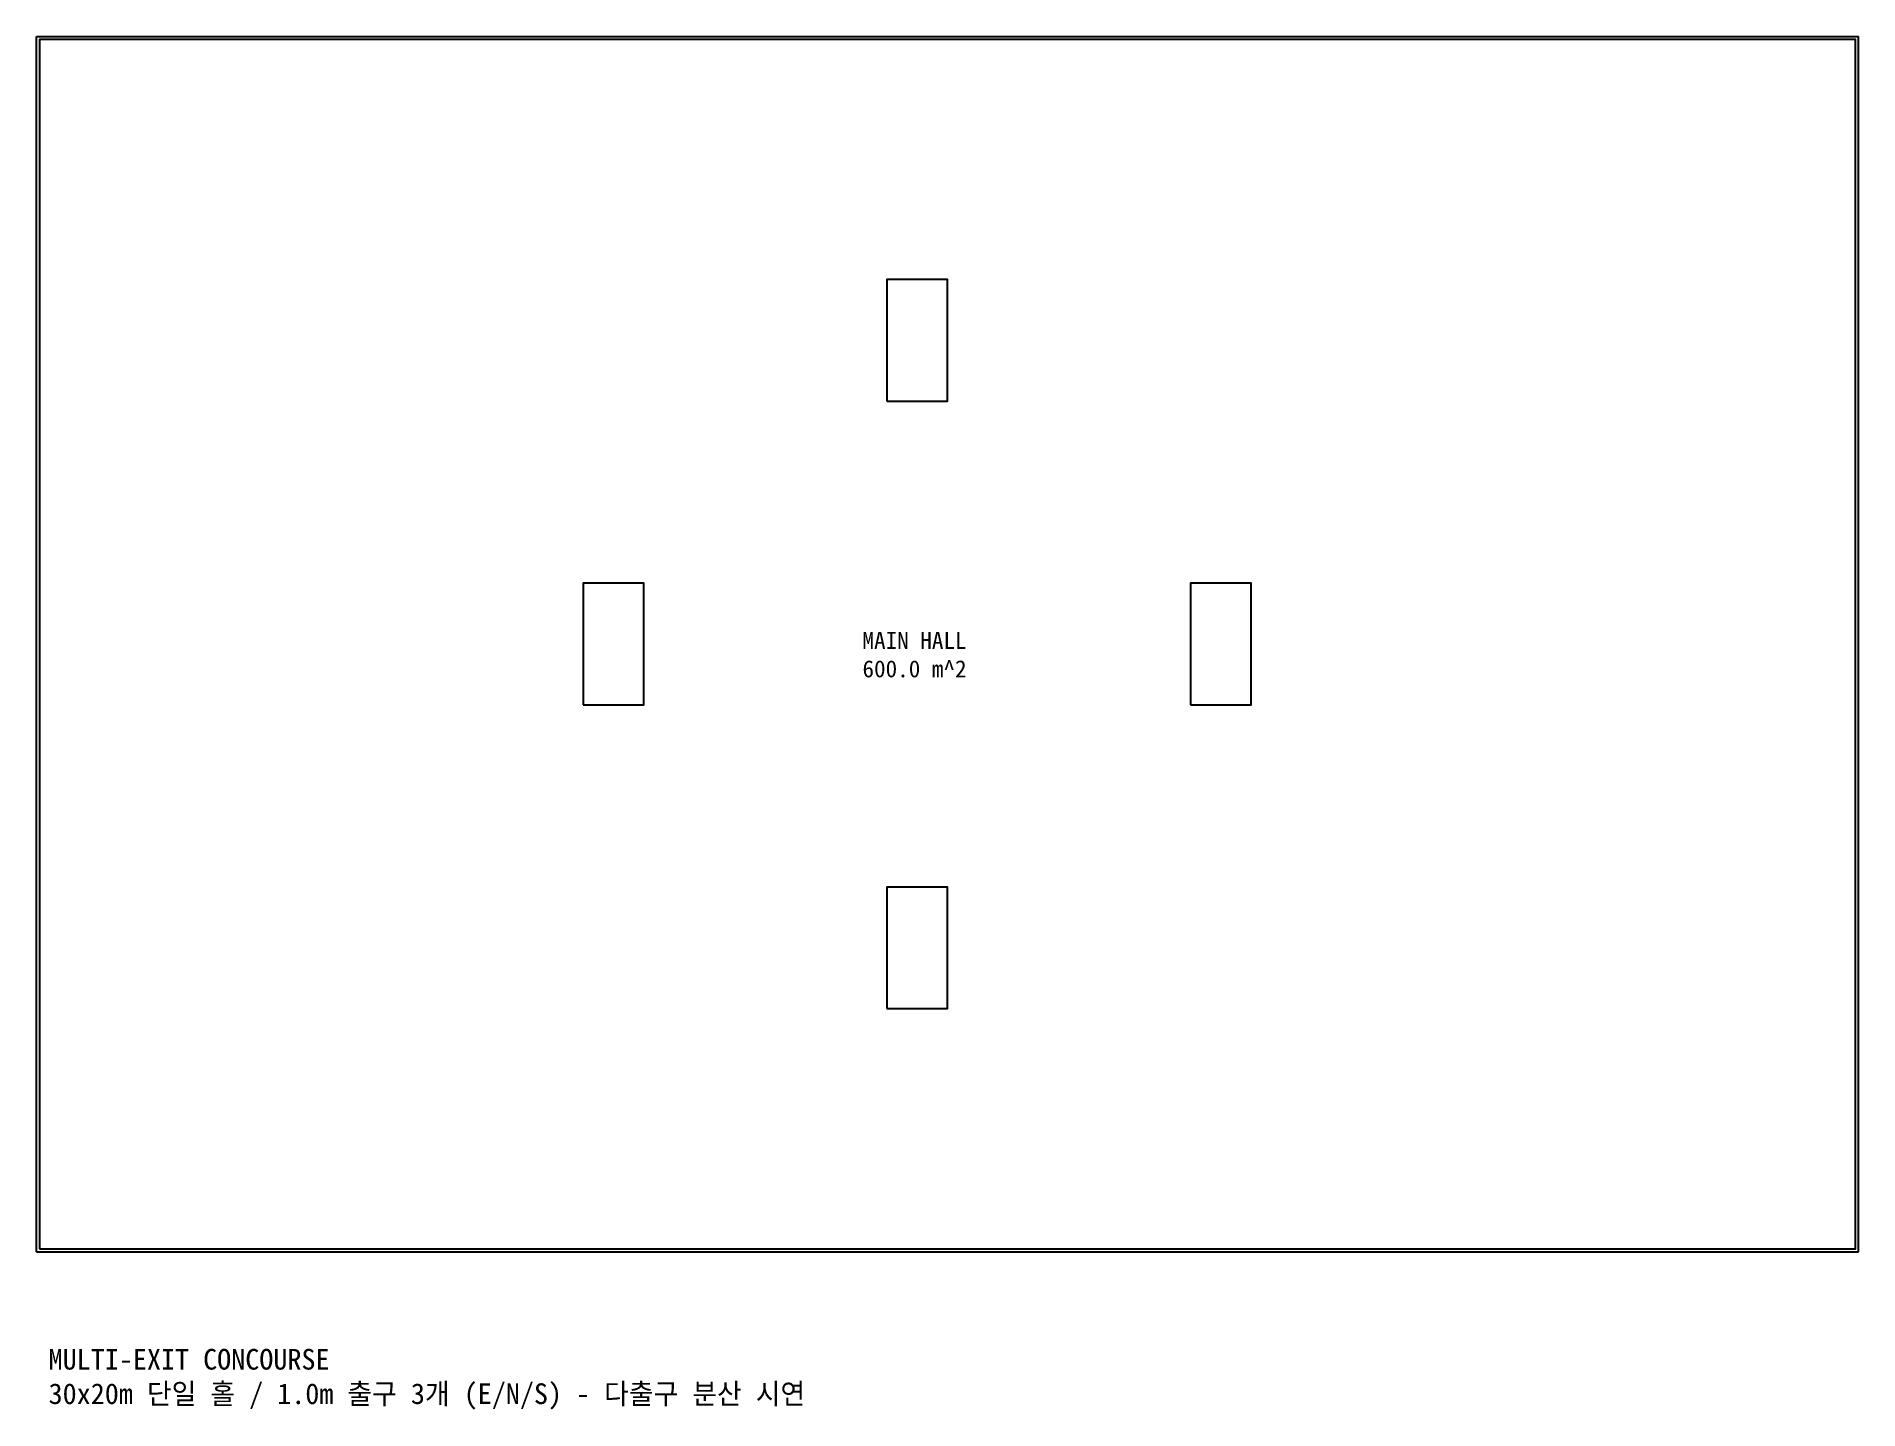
# Model space of a CAD drawing. Header units: metres. Extents: x 0 to 30, y -2.6 to 20.
import ezdxf

# ---------------------------------------------------------------- set-up
doc = ezdxf.new("R2010")
doc.units = ezdxf.units.M
for name, color, linetype in [('EXIT', 1, 'Continuous'), ('OBSTACLE', 6, 'Continuous'), ('SPACE_MAIN_HALL', 4, 'Continuous'), ('TEXT', 2, 'Continuous'), ('WALLS', 7, 'Continuous')]:
    doc.layers.add(name, color=color, linetype=linetype)

msp = doc.modelspace()

# ---------------------------------------------------------------- linework, layer by layer
at = {"layer": 'EXIT'}
for p, q in [((14.5, 20), (15.5, 20)), ((30, 9.5), (30, 10.5)), ((14.5, 0), (15.5, 0))]:
    msp.add_line(p, q, dxfattribs=at)
at = {"layer": 'OBSTACLE'}
for points in [[(14, 14), (15, 14), (15, 16), (14, 16)], [(9, 9), (10, 9), (10, 11), (9, 11)], [(19, 9), (20, 9), (20, 11), (19, 11)], [(14, 4), (15, 4), (15, 6), (14, 6)]]:
    msp.add_lwpolyline(points, close=True, dxfattribs=at)
at = {"layer": 'SPACE_MAIN_HALL'}
msp.add_lwpolyline([(0.05, 0.05), (29.95, 0.05), (29.95, 19.95), (0.05, 19.95)], close=True, dxfattribs=at)
at = {"layer": 'WALLS'}
for p, q in [((0, 20), (14.5, 20)), ((0, 0), (0, 20)), ((15.5, 20), (30, 20)), ((30, 10.5), (30, 20)), ((30, 0), (30, 9.5)), ((0, 0), (14.5, 0)), ((15.5, 0), (30, 0))]:
    msp.add_line(p, q, dxfattribs=at)

# ---------------------------------------------------------------- texts
at = {"layer": 'TEXT', "attachment_point": 1}
for s, insert, char_height in [('MAIN HALL\\P600.0 m^2', (13.6, 10.2), 0.28), ('MULTI-EXIT CONCOURSE\\P30x20m 단일 홀 / 1.0m 출구 3개 (E/N/S) - 다출구 분산 시연', (0.2, -1.6), 0.34)]:
    msp.add_mtext(s, dxfattribs=dict(at, insert=insert, char_height=char_height))

doc.saveas('drawing.dxf')
